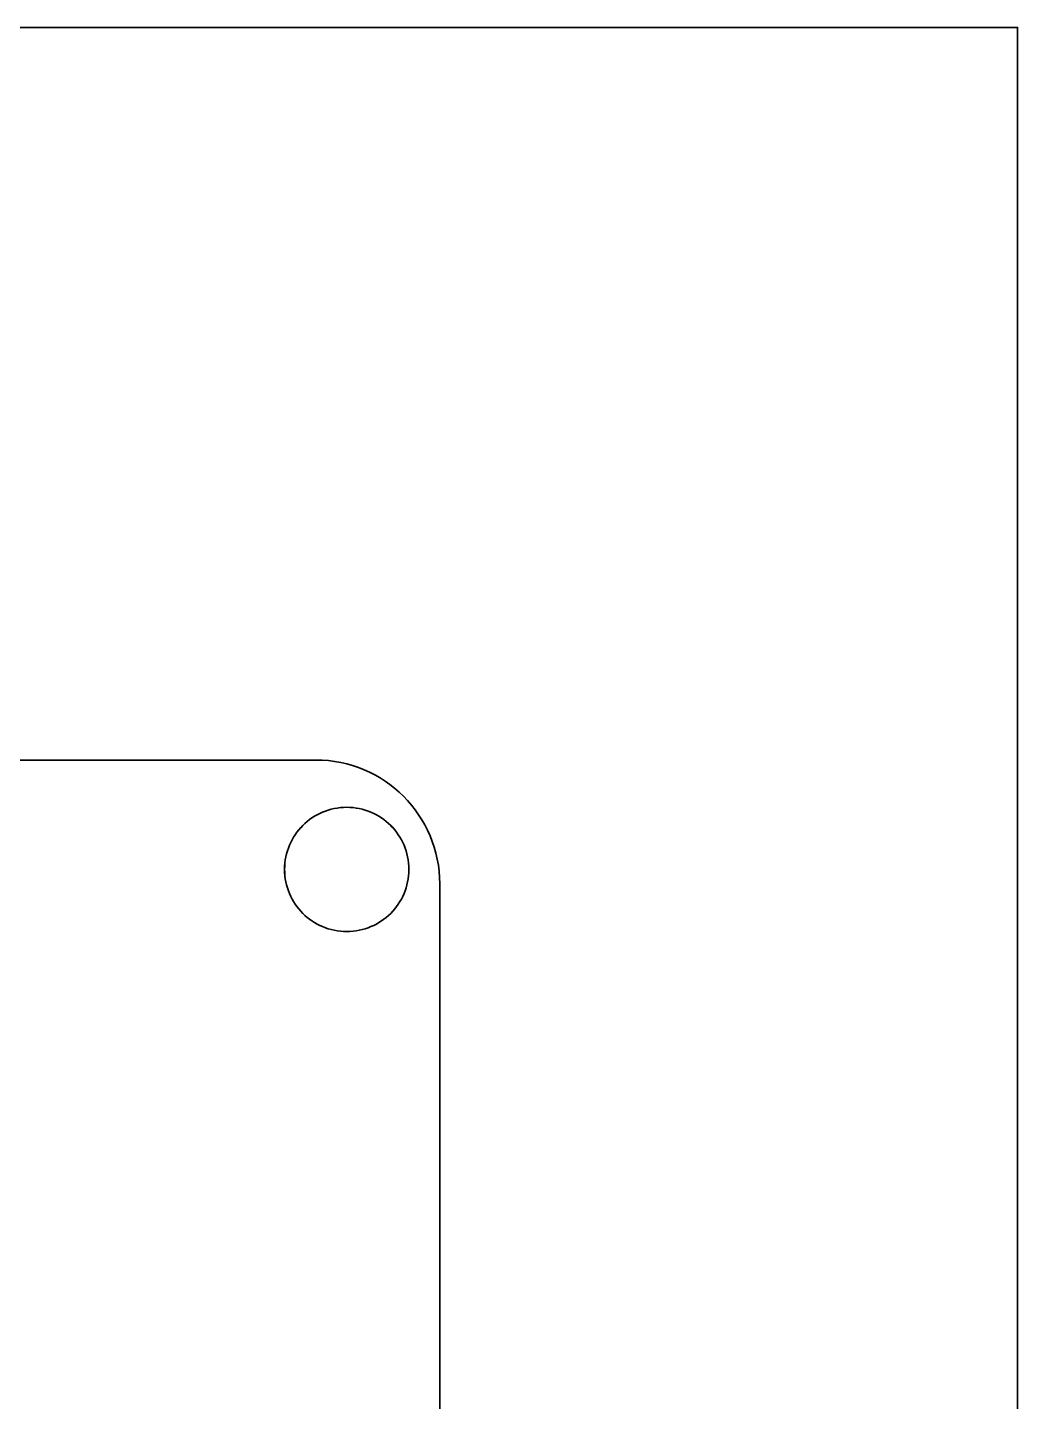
# Model space of a CAD drawing. Header units: inches. Extents: x 3 to 193, y 59 to 239.
# Drawn here: x 145.2 to 193.1, y 172.2 to 238.7 of the extents above; entities that cross this region are included whole.
import ezdxf

# ---------------------------------------------------------------- set-up
doc = ezdxf.new("R2010")
doc.units = ezdxf.units.IN
doc.header["$MEASUREMENT"] = 0
doc.layers.add('Forme bottom', color=7, linetype='Continuous')

msp = doc.modelspace()

# ---------------------------------------------------------------- linework, layer by layer
at = {"layer": 'Forme bottom', "color": 7, "lineweight": 35, "true_color": 0xffffff}
msp.add_lwpolyline([(139.64, 238.696), (145.577, 238.696), (151.515, 238.696), (157.453, 238.696), (163.39, 238.696), (169.327, 238.696), (175.265, 238.696), (181.202, 238.696), (187.14, 238.696), (193.078, 238.696), (193.078, 233.071), (193.078, 227.446), (193.078, 221.821), (193.078, 216.196), (193.078, 210.571), (193.078, 204.946), (193.078, 199.321), (193.078, 193.696), (193.078, 188.071), (193.078, 182.446), (193.078, 176.821), (193.078, 171.196)], dxfattribs=at)
for points, knots in [([(99.238, 197.251), (99.238, 197.251), (99.238, 195.202), (99.238, 195.202), (99.238, 195.202), (99.238, 193.152), (99.238, 193.152), (99.238, 193.152), (99.238, 191.103), (99.238, 191.103), (99.238, 191.103), (99.238, 189.054), (99.238, 189.054), (99.238, 189.054), (99.238, 187.005), (99.238, 187.005), (99.238, 187.005), (99.238, 184.955), (99.238, 184.955), (99.238, 184.955), (99.238, 182.906), (99.238, 182.906), (99.238, 182.906), (99.238, 180.857), (99.238, 180.857), (99.238, 180.857), (99.238, 178.808), (99.238, 178.808), (99.238, 178.808), (99.238, 176.759), (99.238, 176.759), (99.238, 176.759), (99.238, 174.709), (99.238, 174.709), (99.238, 174.709), (99.238, 172.66), (99.238, 172.66), (99.238, 172.66), (99.238, 170.611), (99.238, 170.611), (99.238, 170.611), (99.238, 168.562), (99.238, 168.562), (99.238, 168.562), (99.238, 166.513), (99.238, 166.513), (99.238, 166.513), (99.238, 164.464), (99.238, 164.464), (99.238, 164.464), (99.238, 162.414), (99.238, 162.414), (99.238, 162.414), (99.238, 160.365), (99.238, 160.365), (99.238, 160.365), (99.238, 158.316), (99.238, 158.316), (99.238, 158.316), (99.238, 156.267), (99.238, 156.267), (99.238, 156.267), (99.238, 154.218), (99.238, 154.218), (99.238, 154.218), (99.238, 152.168), (99.238, 152.168), (99.238, 152.168), (99.238, 150.119), (99.238, 150.119), (99.238, 150.119), (99.238, 148.07), (99.238, 148.07), (99.238, 148.07), (99.238, 146.02), (99.238, 146.02), (99.238, 146.02), (99.238, 143.971), (99.238, 143.971), (99.238, 143.971), (99.238, 141.922), (99.238, 141.922), (99.238, 141.922), (99.238, 139.873), (99.238, 139.873), (99.238, 139.873), (99.238, 137.824), (99.238, 137.824), (99.238, 137.824), (99.238, 135.775), (99.238, 135.775), (99.238, 135.775), (99.238, 133.726), (99.238, 133.726), (99.238, 133.726), (99.238, 131.676), (99.238, 131.676), (99.238, 131.676), (99.238, 130.551), (99.238, 130.551), (99.238, 130.551), (99.238, 129.426), (99.238, 129.426), (99.238, 129.426), (99.238, 128.301), (99.238, 128.301), (99.238, 128.301), (99.238, 127.176), (99.238, 127.176), (99.238, 127.176), (99.238, 126.051), (99.238, 126.051), (99.238, 126.051), (99.238, 124.925), (99.238, 124.925), (99.238, 124.925), (99.238, 123.8), (99.238, 123.8), (99.238, 123.8), (99.238, 122.675), (99.238, 122.675), (99.238, 122.675), (99.238, 121.551), (99.238, 121.551), (99.238, 121.551), (99.238, 120.425), (99.238, 120.425), (99.238, 120.425), (99.238, 119.3), (99.238, 119.3), (99.238, 119.3), (99.238, 118.175), (99.238, 118.175), (99.238, 118.175), (99.238, 117.05), (99.238, 117.05), (99.238, 117.05), (99.238, 115.925), (99.238, 115.925), (99.238, 115.925), (99.238, 114.8), (99.238, 114.8), (99.238, 114.8), (99.238, 113.674), (99.238, 113.674), (99.238, 113.674), (99.238, 112.549), (99.238, 112.549), (99.238, 112.549), (99.238, 111.424), (99.238, 111.424), (99.238, 111.424), (99.238, 110.299), (99.238, 110.299), (99.238, 110.299), (99.238, 109.174), (99.238, 109.174), (99.238, 109.174), (99.238, 108.049), (99.238, 108.049), (99.238, 108.049), (99.238, 106.923), (99.238, 106.923), (99.238, 106.923), (99.238, 105.798), (99.238, 105.798), (99.238, 105.798), (99.238, 104.673), (99.238, 104.673), (99.238, 104.673), (99.238, 103.549), (99.238, 103.549), (99.238, 103.549), (99.238, 102.423), (99.238, 102.423), (99.238, 102.423), (99.238, 101.298), (99.238, 101.298), (99.238, 101.298), (99.238, 100.173), (99.238, 100.173), (99.238, 100.173), (99.238, 99.048), (99.238, 99.048), (99.238, 99.048), (99.238, 97.923), (99.238, 97.923), (99.238, 97.923), (99.238, 96.798), (99.238, 96.798), (99.238, 96.798), (99.238, 95.672), (99.238, 95.672), (99.238, 95.672), (101.11, 95.672), (101.11, 95.672), (101.11, 95.672), (102.982, 95.672), (102.982, 95.672), (102.982, 95.672), (104.854, 95.672), (104.854, 95.672), (104.854, 95.672), (106.726, 95.672), (106.726, 95.672), (106.726, 95.672), (108.598, 95.672), (108.598, 95.672), (108.598, 95.672), (110.47, 95.672), (110.47, 95.672), (110.47, 95.672), (112.342, 95.672), (112.342, 95.672), (112.342, 95.672), (114.214, 95.672), (114.214, 95.672), (114.214, 95.672), (116.086, 95.672), (116.086, 95.672), (116.086, 95.672), (117.958, 95.672), (117.958, 95.672), (117.958, 95.672), (119.83, 95.672), (119.83, 95.672), (119.83, 95.672), (121.702, 95.672), (121.702, 95.672), (121.702, 95.672), (123.575, 95.672), (123.575, 95.672), (123.575, 95.672), (125.447, 95.672), (125.447, 95.672), (125.447, 95.672), (127.319, 95.672), (127.319, 95.672), (127.319, 95.672), (129.191, 95.672), (129.191, 95.672), (129.191, 95.672), (131.062, 95.672), (131.062, 95.672), (131.062, 95.672), (132.935, 95.672), (132.935, 95.672), (132.935, 95.672), (134.807, 95.672), (134.807, 95.672), (134.807, 95.672), (136.679, 95.672), (136.679, 95.672), (136.679, 95.672), (138.551, 95.672), (138.551, 95.672), (138.551, 95.672), (140.423, 95.672), (140.423, 95.672), (140.423, 95.672), (142.295, 95.672), (142.295, 95.672), (142.295, 95.672), (144.167, 95.672), (144.167, 95.672), (144.167, 95.672), (146.039, 95.672), (146.039, 95.672), (146.039, 95.672), (147.911, 95.672), (147.911, 95.672), (147.911, 95.672), (149.783, 95.672), (149.783, 95.672), (149.783, 95.672), (151.655, 95.672), (151.655, 95.672), (151.655, 95.672), (153.527, 95.672), (153.527, 95.672), (153.527, 95.672), (155.399, 95.672), (155.399, 95.672), (155.399, 95.672), (157.271, 95.672), (157.271, 95.672), (157.271, 95.672), (159.143, 95.672), (159.143, 95.672), (159.143, 95.672), (159.452, 95.68), (159.452, 95.68), (159.452, 95.68), (159.757, 95.703), (159.757, 95.703), (159.757, 95.703), (160.057, 95.742), (160.057, 95.742), (160.057, 95.742), (160.353, 95.794), (160.353, 95.794), (160.353, 95.794), (160.643, 95.862), (160.643, 95.862), (160.643, 95.862), (160.928, 95.942), (160.928, 95.942), (160.928, 95.942), (161.206, 96.036), (161.206, 96.036), (161.206, 96.036), (161.479, 96.144), (161.479, 96.144), (161.479, 96.144), (161.744, 96.264), (161.744, 96.264), (161.744, 96.264), (162.003, 96.397), (162.003, 96.397), (162.003, 96.397), (162.254, 96.541), (162.254, 96.541), (162.254, 96.541), (162.498, 96.697), (162.498, 96.697), (162.498, 96.697), (162.733, 96.864), (162.733, 96.864), (162.733, 96.864), (162.96, 97.042), (162.96, 97.042), (162.96, 97.042), (163.178, 97.231), (163.178, 97.231), (163.178, 97.231), (163.386, 97.43), (163.386, 97.43), (163.386, 97.43), (163.585, 97.638), (163.585, 97.638), (163.585, 97.638), (163.773, 97.856), (163.773, 97.856), (163.773, 97.856), (163.951, 98.083), (163.951, 98.083), (163.951, 98.083), (164.118, 98.318), (164.118, 98.318), (164.118, 98.318), (164.275, 98.561), (164.275, 98.561), (164.275, 98.561), (164.419, 98.813), (164.419, 98.813), (164.419, 98.813), (164.552, 99.071), (164.552, 99.071), (164.552, 99.071), (164.672, 99.337), (164.672, 99.337), (164.672, 99.337), (164.779, 99.61), (164.779, 99.61), (164.779, 99.61), (164.874, 99.888), (164.874, 99.888), (164.874, 99.888), (164.954, 100.173), (164.954, 100.173), (164.954, 100.173), (165.021, 100.464), (165.021, 100.464), (165.021, 100.464), (165.074, 100.759), (165.074, 100.759), (165.074, 100.759), (165.112, 101.06), (165.112, 101.06), (165.112, 101.06), (165.136, 101.365), (165.136, 101.365), (165.136, 101.365), (165.143, 101.674), (165.143, 101.674), (165.143, 101.674), (165.143, 104.661), (165.143, 104.661), (165.143, 104.661), (165.143, 107.647), (165.143, 107.647), (165.143, 107.647), (165.143, 110.634), (165.143, 110.634), (165.143, 110.634), (165.143, 113.621), (165.143, 113.621), (165.143, 113.621), (165.143, 116.608), (165.143, 116.608), (165.143, 116.608), (165.143, 119.594), (165.143, 119.594), (165.143, 119.594), (165.143, 122.581), (165.143, 122.581), (165.143, 122.581), (165.143, 125.568), (165.143, 125.568), (165.143, 125.568), (165.143, 128.554), (165.143, 128.554), (165.143, 128.554), (165.143, 131.541), (165.143, 131.541), (165.143, 131.541), (165.143, 134.528), (165.143, 134.528), (165.143, 134.528), (165.143, 137.515), (165.143, 137.515), (165.143, 137.515), (165.143, 140.502), (165.143, 140.502), (165.143, 140.502), (165.143, 143.489), (165.143, 143.489), (165.143, 143.489), (165.143, 146.475), (165.143, 146.475), (165.143, 146.475), (165.143, 149.462), (165.143, 149.462), (165.143, 149.462), (165.143, 152.449), (165.143, 152.449), (165.143, 152.449), (165.143, 155.436), (165.143, 155.436), (165.143, 155.436), (165.143, 158.423), (165.143, 158.423), (165.143, 158.423), (165.143, 161.409), (165.143, 161.409), (165.143, 161.409), (165.143, 164.396), (165.143, 164.396), (165.143, 164.396), (165.143, 167.383), (165.143, 167.383), (165.143, 167.383), (165.143, 170.37), (165.143, 170.37), (165.143, 170.37), (165.143, 173.357), (165.143, 173.357), (165.143, 173.357), (165.143, 176.343), (165.143, 176.343), (165.143, 176.343), (165.143, 179.33), (165.143, 179.33), (165.143, 179.33), (165.143, 182.317), (165.143, 182.317), (165.143, 182.317), (165.143, 185.304), (165.143, 185.304), (165.143, 185.304), (165.143, 188.29), (165.143, 188.29), (165.143, 188.29), (165.143, 191.277), (165.143, 191.277), (165.143, 191.277), (165.143, 194.264), (165.143, 194.264), (165.143, 194.264), (165.143, 197.251), (165.143, 197.251), (165.143, 197.251), (165.136, 197.559), (165.136, 197.559), (165.136, 197.559), (165.112, 197.864), (165.112, 197.864), (165.112, 197.864), (165.074, 198.164), (165.074, 198.164), (165.074, 198.164), (165.021, 198.46), (165.021, 198.46), (165.021, 198.46), (164.954, 198.75), (164.954, 198.75), (164.954, 198.75), (164.874, 199.035), (164.874, 199.035), (164.874, 199.035), (164.779, 199.314), (164.779, 199.314), (164.779, 199.314), (164.672, 199.586), (164.672, 199.586), (164.672, 199.586), (164.552, 199.852), (164.552, 199.852), (164.552, 199.852), (164.419, 200.111), (164.419, 200.111), (164.419, 200.111), (164.275, 200.362), (164.275, 200.362), (164.275, 200.362), (164.118, 200.605), (164.118, 200.605), (164.118, 200.605), (163.951, 200.841), (163.951, 200.841), (163.951, 200.841), (163.773, 201.067), (163.773, 201.067), (163.773, 201.067), (163.585, 201.285), (163.585, 201.285), (163.585, 201.285), (163.386, 201.493), (163.386, 201.493), (163.386, 201.493), (163.178, 201.692), (163.178, 201.692), (163.178, 201.692), (162.96, 201.881), (162.96, 201.881), (162.96, 201.881), (162.733, 202.059), (162.733, 202.059), (162.733, 202.059), (162.498, 202.226), (162.498, 202.226), (162.498, 202.226), (162.254, 202.382), (162.254, 202.382), (162.254, 202.382), (162.003, 202.526), (162.003, 202.526), (162.003, 202.526), (161.744, 202.659), (161.744, 202.659), (161.744, 202.659), (161.479, 202.779), (161.479, 202.779), (161.479, 202.779), (161.206, 202.887), (161.206, 202.887), (161.206, 202.887), (160.928, 202.981), (160.928, 202.981), (160.928, 202.981), (160.643, 203.062), (160.643, 203.062), (160.643, 203.062), (160.353, 203.129), (160.353, 203.129), (160.353, 203.129), (160.057, 203.181), (160.057, 203.181), (160.057, 203.181), (159.757, 203.22), (159.757, 203.22), (159.757, 203.22), (159.452, 203.243), (159.452, 203.243), (159.452, 203.243), (159.143, 203.251), (159.143, 203.251), (159.143, 203.251), (157.459, 203.251), (157.459, 203.251), (157.459, 203.251), (155.774, 203.251), (155.774, 203.251), (155.774, 203.251), (154.089, 203.251), (154.089, 203.251), (154.089, 203.251), (152.405, 203.251), (152.405, 203.251), (152.405, 203.251), (150.721, 203.251), (150.721, 203.251), (150.721, 203.251), (149.036, 203.251), (149.036, 203.251), (149.036, 203.251), (147.352, 203.251), (147.352, 203.251), (147.352, 203.251), (145.667, 203.251), (145.667, 203.251), (145.667, 203.251), (143.982, 203.251), (143.982, 203.251), (143.982, 203.251), (142.298, 203.251), (142.298, 203.251), (142.298, 203.251), (140.614, 203.251), (140.614, 203.251), (140.614, 203.251), (138.929, 203.251), (138.929, 203.251), (138.929, 203.251), (137.244, 203.251), (137.244, 203.251), (137.244, 203.251), (135.56, 203.251), (135.56, 203.251), (135.56, 203.251), (133.875, 203.251), (133.875, 203.251), (133.875, 203.251), (132.191, 203.251), (132.191, 203.251), (132.191, 203.251), (130.506, 203.251), (130.506, 203.251), (130.506, 203.251), (128.822, 203.251), (128.822, 203.251), (128.822, 203.251), (127.137, 203.251), (127.137, 203.251), (127.137, 203.251), (125.452, 203.251), (125.452, 203.251), (125.452, 203.251), (123.768, 203.251), (123.768, 203.251), (123.768, 203.251), (122.084, 203.251), (122.084, 203.251), (122.084, 203.251), (120.399, 203.251), (120.399, 203.251), (120.399, 203.251), (118.715, 203.251), (118.715, 203.251), (118.715, 203.251), (117.03, 203.251), (117.03, 203.251), (117.03, 203.251), (115.345, 203.251), (115.345, 203.251), (115.345, 203.251), (113.661, 203.251), (113.661, 203.251), (113.661, 203.251), (111.976, 203.251), (111.976, 203.251), (111.976, 203.251), (110.292, 203.251), (110.292, 203.251), (110.292, 203.251), (108.607, 203.251), (108.607, 203.251), (108.607, 203.251), (106.923, 203.251), (106.923, 203.251), (106.923, 203.251), (105.238, 203.251), (105.238, 203.251), (105.238, 203.251), (104.929, 203.243), (104.929, 203.243), (104.929, 203.243), (104.624, 203.22), (104.624, 203.22), (104.624, 203.22), (104.324, 203.181), (104.324, 203.181), (104.324, 203.181), (104.029, 203.129), (104.029, 203.129), (104.029, 203.129), (103.738, 203.062), (103.738, 203.062), (103.738, 203.062), (103.454, 202.981), (103.454, 202.981), (103.454, 202.981), (103.175, 202.887), (103.175, 202.887), (103.175, 202.887), (102.902, 202.779), (102.902, 202.779), (102.902, 202.779), (102.637, 202.659), (102.637, 202.659), (102.637, 202.659), (102.378, 202.526), (102.378, 202.526), (102.378, 202.526), (102.127, 202.382), (102.127, 202.382), (102.127, 202.382), (101.883, 202.226), (101.883, 202.226), (101.883, 202.226), (101.648, 202.059), (101.648, 202.059), (101.648, 202.059), (101.421, 201.881), (101.421, 201.881), (101.421, 201.881), (101.203, 201.692), (101.203, 201.692), (101.203, 201.692), (100.995, 201.493), (100.995, 201.493), (100.995, 201.493), (100.797, 201.285), (100.797, 201.285), (100.797, 201.285), (100.608, 201.067), (100.608, 201.067), (100.608, 201.067), (100.43, 200.841), (100.43, 200.841), (100.43, 200.841), (100.263, 200.605), (100.263, 200.605), (100.263, 200.605), (100.107, 200.362), (100.107, 200.362), (100.107, 200.362), (99.962, 200.111), (99.962, 200.111), (99.962, 200.111), (99.83, 199.852), (99.83, 199.852), (99.83, 199.852), (99.709, 199.586), (99.709, 199.586), (99.709, 199.586), (99.602, 199.314), (99.602, 199.314), (99.602, 199.314), (99.508, 199.035), (99.508, 199.035), (99.508, 199.035), (99.427, 198.75), (99.427, 198.75), (99.427, 198.75), (99.36, 198.46), (99.36, 198.46), (99.36, 198.46), (99.307, 198.164), (99.307, 198.164), (99.307, 198.164), (99.269, 197.864), (99.269, 197.864), (99.269, 197.864), (99.246, 197.559), (99.246, 197.559), (99.246, 197.559), (99.238, 197.251), (99.238, 197.251), (99.238, 197.251), (99.238, 197.251), (99.238, 197.251), (99.238, 197.251), (99.238, 197.251), (99.238, 197.251)], [0, 0, 0, 0, 1, 1, 1, 2, 2, 2, 3, 3, 3, 4, 4, 4, 5, 5, 5, 6, 6, 6, 7, 7, 7, 8, 8, 8, 9, 9, 9, 10, 10, 10, 11, 11, 11, 12, 12, 12, 13, 13, 13, 14, 14, 14, 15, 15, 15, 16, 16, 16, 17, 17, 17, 18, 18, 18, 19, 19, 19, 20, 20, 20, 21, 21, 21, 22, 22, 22, 23, 23, 23, 24, 24, 24, 25, 25, 25, 26, 26, 26, 27, 27, 27, 28, 28, 28, 29, 29, 29, 30, 30, 30, 31, 31, 31, 32, 32, 32, 33, 33, 33, 34, 34, 34, 35, 35, 35, 36, 36, 36, 37, 37, 37, 38, 38, 38, 39, 39, 39, 40, 40, 40, 41, 41, 41, 42, 42, 42, 43, 43, 43, 44, 44, 44, 45, 45, 45, 46, 46, 46, 47, 47, 47, 48, 48, 48, 49, 49, 49, 50, 50, 50, 51, 51, 51, 52, 52, 52, 53, 53, 53, 54, 54, 54, 55, 55, 55, 56, 56, 56, 57, 57, 57, 58, 58, 58, 59, 59, 59, 60, 60, 60, 61, 61, 61, 62, 62, 62, 63, 63, 63, 64, 64, 64, 65, 65, 65, 66, 66, 66, 67, 67, 67, 68, 68, 68, 69, 69, 69, 70, 70, 70, 71, 71, 71, 72, 72, 72, 73, 73, 73, 74, 74, 74, 75, 75, 75, 76, 76, 76, 77, 77, 77, 78, 78, 78, 79, 79, 79, 80, 80, 80, 81, 81, 81, 82, 82, 82, 83, 83, 83, 84, 84, 84, 85, 85, 85, 86, 86, 86, 87, 87, 87, 88, 88, 88, 89, 89, 89, 90, 90, 90, 91, 91, 91, 92, 92, 92, 93, 93, 93, 94, 94, 94, 95, 95, 95, 96, 96, 96, 97, 97, 97, 98, 98, 98, 99, 99, 99, 100, 100, 100, 101, 101, 101, 102, 102, 102, 103, 103, 103, 104, 104, 104, 105, 105, 105, 106, 106, 106, 107, 107, 107, 108, 108, 108, 109, 109, 109, 110, 110, 110, 111, 111, 111, 112, 112, 112, 113, 113, 113, 114, 114, 114, 115, 115, 115, 116, 116, 116, 117, 117, 117, 118, 118, 118, 119, 119, 119, 120, 120, 120, 121, 121, 121, 122, 122, 122, 123, 123, 123, 124, 124, 124, 125, 125, 125, 126, 126, 126, 127, 127, 127, 128, 128, 128, 129, 129, 129, 130, 130, 130, 131, 131, 131, 132, 132, 132, 133, 133, 133, 134, 134, 134, 135, 135, 135, 136, 136, 136, 137, 137, 137, 138, 138, 138, 139, 139, 139, 140, 140, 140, 141, 141, 141, 142, 142, 142, 143, 143, 143, 144, 144, 144, 145, 145, 145, 146, 146, 146, 147, 147, 147, 148, 148, 148, 149, 149, 149, 150, 150, 150, 151, 151, 151, 152, 152, 152, 153, 153, 153, 154, 154, 154, 155, 155, 155, 156, 156, 156, 157, 157, 157, 158, 158, 158, 159, 159, 159, 160, 160, 160, 161, 161, 161, 162, 162, 162, 163, 163, 163, 164, 164, 164, 165, 165, 165, 166, 166, 166, 167, 167, 167, 168, 168, 168, 169, 169, 169, 170, 170, 170, 171, 171, 171, 172, 172, 172, 173, 173, 173, 174, 174, 174, 175, 175, 175, 176, 176, 176, 177, 177, 177, 178, 178, 178, 179, 179, 179, 180, 180, 180, 181, 181, 181, 182, 182, 182, 183, 183, 183, 184, 184, 184, 185, 185, 185, 186, 186, 186, 187, 187, 187, 188, 188, 188, 189, 189, 189, 190, 190, 190, 191, 191, 191, 192, 192, 192, 193, 193, 193, 194, 194, 194, 195, 195, 195, 196, 196, 196, 197, 197, 197, 198, 198, 198, 199, 199, 199, 200, 200, 200, 201, 201, 201, 202, 202, 202, 203, 203, 203, 204, 204, 204, 205, 205, 205, 206, 206, 206, 207, 207, 207, 208, 208, 208, 209, 209, 209, 210, 210, 210, 211, 211, 211, 212, 212, 212, 213, 213, 213, 214, 214, 214, 215, 215, 215, 216, 216, 216, 217, 217, 217, 218, 218, 218, 219, 219, 219, 220, 220, 220, 221, 221, 221, 222, 222, 222, 223, 223, 223, 224, 224, 224, 225, 225, 225, 226, 226, 226, 227, 227, 227, 228, 228, 228, 229, 229, 229, 230, 230, 230, 231, 231, 231, 232, 232, 232, 233, 233, 233, 234, 234, 234, 235, 235, 235, 236, 236, 236, 237, 237, 237, 238, 238, 238, 239, 239, 239, 240, 240, 240, 241, 241, 241, 242, 242, 242, 243, 243, 243, 244, 244, 244, 245, 245, 245, 246, 246, 246, 247, 247, 247, 248, 248, 248, 249, 249, 249, 250, 250, 250, 251, 251, 251, 252, 252, 252, 253, 253, 253, 254, 254, 254, 255, 255, 255, 256, 256, 256, 257, 257, 257, 258, 258, 258, 258]), ([(160.644, 194.951), (160.644, 194.951), (160.489, 194.955), (160.489, 194.955), (160.489, 194.955), (160.337, 194.967), (160.337, 194.967), (160.337, 194.967), (160.187, 194.986), (160.187, 194.986), (160.187, 194.986), (160.038, 195.012), (160.038, 195.012), (160.038, 195.012), (159.893, 195.046), (159.893, 195.046), (159.893, 195.046), (159.75, 195.086), (159.75, 195.086), (159.75, 195.086), (159.611, 195.134), (159.611, 195.134), (159.611, 195.134), (159.474, 195.187), (159.474, 195.187), (159.474, 195.187), (159.341, 195.248), (159.341, 195.248), (159.341, 195.248), (159.211, 195.314), (159.211, 195.314), (159.211, 195.314), (159.086, 195.386), (159.086, 195.386), (159.086, 195.386), (158.964, 195.464), (158.964, 195.464), (158.964, 195.464), (158.846, 195.548), (158.846, 195.548), (158.846, 195.548), (158.732, 195.637), (158.732, 195.637), (158.732, 195.637), (158.623, 195.732), (158.623, 195.732), (158.623, 195.732), (158.519, 195.831), (158.519, 195.831), (158.519, 195.831), (158.419, 195.936), (158.419, 195.936), (158.419, 195.936), (158.325, 196.045), (158.325, 196.045), (158.325, 196.045), (158.236, 196.158), (158.236, 196.158), (158.236, 196.158), (158.152, 196.276), (158.152, 196.276), (158.152, 196.276), (158.074, 196.398), (158.074, 196.398), (158.074, 196.398), (158.001, 196.524), (158.001, 196.524), (158.001, 196.524), (157.935, 196.653), (157.935, 196.653), (157.935, 196.653), (157.875, 196.786), (157.875, 196.786), (157.875, 196.786), (157.821, 196.923), (157.821, 196.923), (157.821, 196.923), (157.774, 197.063), (157.774, 197.063), (157.774, 197.063), (157.733, 197.205), (157.733, 197.205), (157.733, 197.205), (157.7, 197.351), (157.7, 197.351), (157.7, 197.351), (157.673, 197.499), (157.673, 197.499), (157.673, 197.499), (157.654, 197.649), (157.654, 197.649), (157.654, 197.649), (157.642, 197.802), (157.642, 197.802), (157.642, 197.802), (157.639, 197.956), (157.639, 197.956), (157.639, 197.956), (157.642, 198.111), (157.642, 198.111), (157.642, 198.111), (157.654, 198.263), (157.654, 198.263), (157.654, 198.263), (157.673, 198.414), (157.673, 198.414), (157.673, 198.414), (157.7, 198.562), (157.7, 198.562), (157.7, 198.562), (157.733, 198.707), (157.733, 198.707), (157.733, 198.707), (157.774, 198.85), (157.774, 198.85), (157.774, 198.85), (157.821, 198.989), (157.821, 198.989), (157.821, 198.989), (157.875, 199.126), (157.875, 199.126), (157.875, 199.126), (157.935, 199.259), (157.935, 199.259), (157.935, 199.259), (158.001, 199.388), (158.001, 199.388), (158.001, 199.388), (158.074, 199.514), (158.074, 199.514), (158.074, 199.514), (158.152, 199.636), (158.152, 199.636), (158.152, 199.636), (158.236, 199.754), (158.236, 199.754), (158.236, 199.754), (158.325, 199.867), (158.325, 199.867), (158.325, 199.867), (158.419, 199.976), (158.419, 199.976), (158.419, 199.976), (158.519, 200.081), (158.519, 200.081), (158.519, 200.081), (158.623, 200.18), (158.623, 200.18), (158.623, 200.18), (158.732, 200.275), (158.732, 200.275), (158.732, 200.275), (158.846, 200.364), (158.846, 200.364), (158.846, 200.364), (158.964, 200.448), (158.964, 200.448), (158.964, 200.448), (159.086, 200.526), (159.086, 200.526), (159.086, 200.526), (159.211, 200.598), (159.211, 200.598), (159.211, 200.598), (159.341, 200.665), (159.341, 200.665), (159.341, 200.665), (159.474, 200.725), (159.474, 200.725), (159.474, 200.725), (159.611, 200.779), (159.611, 200.779), (159.611, 200.779), (159.75, 200.826), (159.75, 200.826), (159.75, 200.826), (159.893, 200.866), (159.893, 200.866), (159.893, 200.866), (160.038, 200.9), (160.038, 200.9), (160.038, 200.9), (160.187, 200.926), (160.187, 200.926), (160.187, 200.926), (160.337, 200.946), (160.337, 200.946), (160.337, 200.946), (160.489, 200.957), (160.489, 200.957), (160.489, 200.957), (160.644, 200.961), (160.644, 200.961), (160.644, 200.961), (160.799, 200.957), (160.799, 200.957), (160.799, 200.957), (160.951, 200.946), (160.951, 200.946), (160.951, 200.946), (161.102, 200.926), (161.102, 200.926), (161.102, 200.926), (161.249, 200.9), (161.249, 200.9), (161.249, 200.9), (161.395, 200.866), (161.395, 200.866), (161.395, 200.866), (161.537, 200.826), (161.537, 200.826), (161.537, 200.826), (161.677, 200.779), (161.677, 200.779), (161.677, 200.779), (161.813, 200.725), (161.813, 200.725), (161.813, 200.725), (161.947, 200.665), (161.947, 200.665), (161.947, 200.665), (162.076, 200.598), (162.076, 200.598), (162.076, 200.598), (162.202, 200.526), (162.202, 200.526), (162.202, 200.526), (162.324, 200.448), (162.324, 200.448), (162.324, 200.448), (162.442, 200.364), (162.442, 200.364), (162.442, 200.364), (162.555, 200.275), (162.555, 200.275), (162.555, 200.275), (162.664, 200.18), (162.664, 200.18), (162.664, 200.18), (162.769, 200.081), (162.769, 200.081), (162.769, 200.081), (162.868, 199.976), (162.868, 199.976), (162.868, 199.976), (162.963, 199.867), (162.963, 199.867), (162.963, 199.867), (163.052, 199.754), (163.052, 199.754), (163.052, 199.754), (163.136, 199.636), (163.136, 199.636), (163.136, 199.636), (163.214, 199.514), (163.214, 199.514), (163.214, 199.514), (163.286, 199.388), (163.286, 199.388), (163.286, 199.388), (163.353, 199.259), (163.353, 199.259), (163.353, 199.259), (163.413, 199.126), (163.413, 199.126), (163.413, 199.126), (163.467, 198.989), (163.467, 198.989), (163.467, 198.989), (163.514, 198.85), (163.514, 198.85), (163.514, 198.85), (163.555, 198.707), (163.555, 198.707), (163.555, 198.707), (163.588, 198.562), (163.588, 198.562), (163.588, 198.562), (163.614, 198.414), (163.614, 198.414), (163.614, 198.414), (163.633, 198.263), (163.633, 198.263), (163.633, 198.263), (163.645, 198.111), (163.645, 198.111), (163.645, 198.111), (163.649, 197.956), (163.649, 197.956), (163.649, 197.956), (163.645, 197.802), (163.645, 197.802), (163.645, 197.802), (163.633, 197.649), (163.633, 197.649), (163.633, 197.649), (163.614, 197.499), (163.614, 197.499), (163.614, 197.499), (163.588, 197.351), (163.588, 197.351), (163.588, 197.351), (163.555, 197.205), (163.555, 197.205), (163.555, 197.205), (163.514, 197.063), (163.514, 197.063), (163.514, 197.063), (163.467, 196.923), (163.467, 196.923), (163.467, 196.923), (163.413, 196.786), (163.413, 196.786), (163.413, 196.786), (163.353, 196.653), (163.353, 196.653), (163.353, 196.653), (163.286, 196.524), (163.286, 196.524), (163.286, 196.524), (163.214, 196.398), (163.214, 196.398), (163.214, 196.398), (163.136, 196.276), (163.136, 196.276), (163.136, 196.276), (163.052, 196.158), (163.052, 196.158), (163.052, 196.158), (162.963, 196.045), (162.963, 196.045), (162.963, 196.045), (162.868, 195.936), (162.868, 195.936), (162.868, 195.936), (162.769, 195.831), (162.769, 195.831), (162.769, 195.831), (162.664, 195.732), (162.664, 195.732), (162.664, 195.732), (162.555, 195.637), (162.555, 195.637), (162.555, 195.637), (162.442, 195.548), (162.442, 195.548), (162.442, 195.548), (162.324, 195.464), (162.324, 195.464), (162.324, 195.464), (162.202, 195.386), (162.202, 195.386), (162.202, 195.386), (162.076, 195.314), (162.076, 195.314), (162.076, 195.314), (161.947, 195.248), (161.947, 195.248), (161.947, 195.248), (161.813, 195.187), (161.813, 195.187), (161.813, 195.187), (161.677, 195.134), (161.677, 195.134), (161.677, 195.134), (161.537, 195.086), (161.537, 195.086), (161.537, 195.086), (161.395, 195.046), (161.395, 195.046), (161.395, 195.046), (161.249, 195.012), (161.249, 195.012), (161.249, 195.012), (161.102, 194.986), (161.102, 194.986), (161.102, 194.986), (160.951, 194.967), (160.951, 194.967), (160.951, 194.967), (160.799, 194.955), (160.799, 194.955), (160.799, 194.955), (160.644, 194.951), (160.644, 194.951), (160.644, 194.951), (160.644, 194.951), (160.644, 194.951), (160.644, 194.951), (160.644, 194.951), (160.644, 194.951)], [0, 0, 0, 0, 1, 1, 1, 2, 2, 2, 3, 3, 3, 4, 4, 4, 5, 5, 5, 6, 6, 6, 7, 7, 7, 8, 8, 8, 9, 9, 9, 10, 10, 10, 11, 11, 11, 12, 12, 12, 13, 13, 13, 14, 14, 14, 15, 15, 15, 16, 16, 16, 17, 17, 17, 18, 18, 18, 19, 19, 19, 20, 20, 20, 21, 21, 21, 22, 22, 22, 23, 23, 23, 24, 24, 24, 25, 25, 25, 26, 26, 26, 27, 27, 27, 28, 28, 28, 29, 29, 29, 30, 30, 30, 31, 31, 31, 32, 32, 32, 33, 33, 33, 34, 34, 34, 35, 35, 35, 36, 36, 36, 37, 37, 37, 38, 38, 38, 39, 39, 39, 40, 40, 40, 41, 41, 41, 42, 42, 42, 43, 43, 43, 44, 44, 44, 45, 45, 45, 46, 46, 46, 47, 47, 47, 48, 48, 48, 49, 49, 49, 50, 50, 50, 51, 51, 51, 52, 52, 52, 53, 53, 53, 54, 54, 54, 55, 55, 55, 56, 56, 56, 57, 57, 57, 58, 58, 58, 59, 59, 59, 60, 60, 60, 61, 61, 61, 62, 62, 62, 63, 63, 63, 64, 64, 64, 65, 65, 65, 66, 66, 66, 67, 67, 67, 68, 68, 68, 69, 69, 69, 70, 70, 70, 71, 71, 71, 72, 72, 72, 73, 73, 73, 74, 74, 74, 75, 75, 75, 76, 76, 76, 77, 77, 77, 78, 78, 78, 79, 79, 79, 80, 80, 80, 81, 81, 81, 82, 82, 82, 83, 83, 83, 84, 84, 84, 85, 85, 85, 86, 86, 86, 87, 87, 87, 88, 88, 88, 89, 89, 89, 90, 90, 90, 91, 91, 91, 92, 92, 92, 93, 93, 93, 94, 94, 94, 95, 95, 95, 96, 96, 96, 97, 97, 97, 98, 98, 98, 99, 99, 99, 100, 100, 100, 101, 101, 101, 102, 102, 102, 103, 103, 103, 104, 104, 104, 105, 105, 105, 106, 106, 106, 107, 107, 107, 108, 108, 108, 109, 109, 109, 110, 110, 110, 111, 111, 111, 112, 112, 112, 113, 113, 113, 114, 114, 114, 115, 115, 115, 116, 116, 116, 117, 117, 117, 118, 118, 118, 119, 119, 119, 120, 120, 120, 121, 121, 121, 122, 122, 122, 123, 123, 123, 124, 124, 124, 125, 125, 125, 126, 126, 126, 127, 127, 127, 128, 128, 128, 129, 129, 129, 130, 130, 130, 130]), ([(160.644, 194.952), (160.644, 194.952), (160.489, 194.956), (160.489, 194.956), (160.489, 194.956), (160.336, 194.967), (160.336, 194.967), (160.336, 194.967), (160.186, 194.986), (160.186, 194.986), (160.186, 194.986), (160.038, 195.013), (160.038, 195.013), (160.038, 195.013), (159.893, 195.046), (159.893, 195.046), (159.893, 195.046), (159.75, 195.087), (159.75, 195.087), (159.75, 195.087), (159.611, 195.134), (159.611, 195.134), (159.611, 195.134), (159.474, 195.188), (159.474, 195.188), (159.474, 195.188), (159.341, 195.248), (159.341, 195.248), (159.341, 195.248), (159.211, 195.314), (159.211, 195.314), (159.211, 195.314), (159.086, 195.387), (159.086, 195.387), (159.086, 195.387), (158.964, 195.465), (158.964, 195.465), (158.964, 195.465), (158.846, 195.548), (158.846, 195.548), (158.846, 195.548), (158.732, 195.637), (158.732, 195.637), (158.732, 195.637), (158.623, 195.732), (158.623, 195.732), (158.623, 195.732), (158.519, 195.831), (158.519, 195.831), (158.519, 195.831), (158.419, 195.936), (158.419, 195.936), (158.419, 195.936), (158.325, 196.045), (158.325, 196.045), (158.325, 196.045), (158.236, 196.158), (158.236, 196.158), (158.236, 196.158), (158.152, 196.276), (158.152, 196.276), (158.152, 196.276), (158.074, 196.398), (158.074, 196.398), (158.074, 196.398), (158.002, 196.524), (158.002, 196.524), (158.002, 196.524), (157.935, 196.653), (157.935, 196.653), (157.935, 196.653), (157.875, 196.786), (157.875, 196.786), (157.875, 196.786), (157.821, 196.923), (157.821, 196.923), (157.821, 196.923), (157.774, 197.063), (157.774, 197.063), (157.774, 197.063), (157.733, 197.205), (157.733, 197.205), (157.733, 197.205), (157.7, 197.351), (157.7, 197.351), (157.7, 197.351), (157.674, 197.499), (157.674, 197.499), (157.674, 197.499), (157.654, 197.649), (157.654, 197.649), (157.654, 197.649), (157.643, 197.802), (157.643, 197.802), (157.643, 197.802), (157.639, 197.956), (157.639, 197.956), (157.639, 197.956), (157.643, 198.111), (157.643, 198.111), (157.643, 198.111), (157.654, 198.264), (157.654, 198.264), (157.654, 198.264), (157.674, 198.414), (157.674, 198.414), (157.674, 198.414), (157.7, 198.562), (157.7, 198.562), (157.7, 198.562), (157.733, 198.707), (157.733, 198.707), (157.733, 198.707), (157.774, 198.85), (157.774, 198.85), (157.774, 198.85), (157.821, 198.989), (157.821, 198.989), (157.821, 198.989), (157.875, 199.126), (157.875, 199.126), (157.875, 199.126), (157.935, 199.259), (157.935, 199.259), (157.935, 199.259), (158.002, 199.389), (158.002, 199.389), (158.002, 199.389), (158.074, 199.514), (158.074, 199.514), (158.074, 199.514), (158.152, 199.636), (158.152, 199.636), (158.152, 199.636), (158.236, 199.754), (158.236, 199.754), (158.236, 199.754), (158.325, 199.868), (158.325, 199.868), (158.325, 199.868), (158.419, 199.977), (158.419, 199.977), (158.419, 199.977), (158.519, 200.081), (158.519, 200.081), (158.519, 200.081), (158.623, 200.181), (158.623, 200.181), (158.623, 200.181), (158.732, 200.275), (158.732, 200.275), (158.732, 200.275), (158.846, 200.364), (158.846, 200.364), (158.846, 200.364), (158.964, 200.448), (158.964, 200.448), (158.964, 200.448), (159.086, 200.526), (159.086, 200.526), (159.086, 200.526), (159.211, 200.599), (159.211, 200.599), (159.211, 200.599), (159.341, 200.665), (159.341, 200.665), (159.341, 200.665), (159.474, 200.725), (159.474, 200.725), (159.474, 200.725), (159.611, 200.779), (159.611, 200.779), (159.611, 200.779), (159.75, 200.826), (159.75, 200.826), (159.75, 200.826), (159.893, 200.867), (159.893, 200.867), (159.893, 200.867), (160.038, 200.9), (160.038, 200.9), (160.038, 200.9), (160.186, 200.927), (160.186, 200.927), (160.186, 200.927), (160.336, 200.946), (160.336, 200.946), (160.336, 200.946), (160.489, 200.958), (160.489, 200.958), (160.489, 200.958), (160.644, 200.961), (160.644, 200.961), (160.644, 200.961), (160.798, 200.958), (160.798, 200.958), (160.798, 200.958), (160.951, 200.946), (160.951, 200.946), (160.951, 200.946), (161.102, 200.927), (161.102, 200.927), (161.102, 200.927), (161.249, 200.9), (161.249, 200.9), (161.249, 200.9), (161.395, 200.867), (161.395, 200.867), (161.395, 200.867), (161.537, 200.826), (161.537, 200.826), (161.537, 200.826), (161.677, 200.779), (161.677, 200.779), (161.677, 200.779), (161.813, 200.725), (161.813, 200.725), (161.813, 200.725), (161.947, 200.665), (161.947, 200.665), (161.947, 200.665), (162.076, 200.599), (162.076, 200.599), (162.076, 200.599), (162.202, 200.526), (162.202, 200.526), (162.202, 200.526), (162.324, 200.448), (162.324, 200.448), (162.324, 200.448), (162.442, 200.364), (162.442, 200.364), (162.442, 200.364), (162.555, 200.275), (162.555, 200.275), (162.555, 200.275), (162.664, 200.181), (162.664, 200.181), (162.664, 200.181), (162.768, 200.081), (162.768, 200.081), (162.768, 200.081), (162.868, 199.977), (162.868, 199.977), (162.868, 199.977), (162.962, 199.868), (162.962, 199.868), (162.962, 199.868), (163.052, 199.754), (163.052, 199.754), (163.052, 199.754), (163.136, 199.636), (163.136, 199.636), (163.136, 199.636), (163.213, 199.514), (163.213, 199.514), (163.213, 199.514), (163.286, 199.389), (163.286, 199.389), (163.286, 199.389), (163.352, 199.259), (163.352, 199.259), (163.352, 199.259), (163.413, 199.126), (163.413, 199.126), (163.413, 199.126), (163.466, 198.989), (163.466, 198.989), (163.466, 198.989), (163.514, 198.85), (163.514, 198.85), (163.514, 198.85), (163.554, 198.707), (163.554, 198.707), (163.554, 198.707), (163.588, 198.562), (163.588, 198.562), (163.588, 198.562), (163.614, 198.414), (163.614, 198.414), (163.614, 198.414), (163.633, 198.264), (163.633, 198.264), (163.633, 198.264), (163.645, 198.111), (163.645, 198.111), (163.645, 198.111), (163.649, 197.956), (163.649, 197.956), (163.649, 197.956), (163.645, 197.802), (163.645, 197.802), (163.645, 197.802), (163.633, 197.649), (163.633, 197.649), (163.633, 197.649), (163.614, 197.499), (163.614, 197.499), (163.614, 197.499), (163.588, 197.351), (163.588, 197.351), (163.588, 197.351), (163.554, 197.205), (163.554, 197.205), (163.554, 197.205), (163.514, 197.063), (163.514, 197.063), (163.514, 197.063), (163.466, 196.923), (163.466, 196.923), (163.466, 196.923), (163.413, 196.786), (163.413, 196.786), (163.413, 196.786), (163.352, 196.653), (163.352, 196.653), (163.352, 196.653), (163.286, 196.524), (163.286, 196.524), (163.286, 196.524), (163.213, 196.398), (163.213, 196.398), (163.213, 196.398), (163.136, 196.276), (163.136, 196.276), (163.136, 196.276), (163.052, 196.158), (163.052, 196.158), (163.052, 196.158), (162.962, 196.045), (162.962, 196.045), (162.962, 196.045), (162.868, 195.936), (162.868, 195.936), (162.868, 195.936), (162.768, 195.831), (162.768, 195.831), (162.768, 195.831), (162.664, 195.732), (162.664, 195.732), (162.664, 195.732), (162.555, 195.637), (162.555, 195.637), (162.555, 195.637), (162.442, 195.548), (162.442, 195.548), (162.442, 195.548), (162.324, 195.465), (162.324, 195.465), (162.324, 195.465), (162.202, 195.387), (162.202, 195.387), (162.202, 195.387), (162.076, 195.314), (162.076, 195.314), (162.076, 195.314), (161.947, 195.248), (161.947, 195.248), (161.947, 195.248), (161.813, 195.188), (161.813, 195.188), (161.813, 195.188), (161.677, 195.134), (161.677, 195.134), (161.677, 195.134), (161.537, 195.087), (161.537, 195.087), (161.537, 195.087), (161.395, 195.046), (161.395, 195.046), (161.395, 195.046), (161.249, 195.013), (161.249, 195.013), (161.249, 195.013), (161.102, 194.986), (161.102, 194.986), (161.102, 194.986), (160.951, 194.967), (160.951, 194.967), (160.951, 194.967), (160.798, 194.956), (160.798, 194.956), (160.798, 194.956), (160.644, 194.952), (160.644, 194.952), (160.644, 194.952), (160.644, 194.952), (160.644, 194.952), (160.644, 194.952), (160.644, 194.952), (160.644, 194.952)], [0, 0, 0, 0, 1, 1, 1, 2, 2, 2, 3, 3, 3, 4, 4, 4, 5, 5, 5, 6, 6, 6, 7, 7, 7, 8, 8, 8, 9, 9, 9, 10, 10, 10, 11, 11, 11, 12, 12, 12, 13, 13, 13, 14, 14, 14, 15, 15, 15, 16, 16, 16, 17, 17, 17, 18, 18, 18, 19, 19, 19, 20, 20, 20, 21, 21, 21, 22, 22, 22, 23, 23, 23, 24, 24, 24, 25, 25, 25, 26, 26, 26, 27, 27, 27, 28, 28, 28, 29, 29, 29, 30, 30, 30, 31, 31, 31, 32, 32, 32, 33, 33, 33, 34, 34, 34, 35, 35, 35, 36, 36, 36, 37, 37, 37, 38, 38, 38, 39, 39, 39, 40, 40, 40, 41, 41, 41, 42, 42, 42, 43, 43, 43, 44, 44, 44, 45, 45, 45, 46, 46, 46, 47, 47, 47, 48, 48, 48, 49, 49, 49, 50, 50, 50, 51, 51, 51, 52, 52, 52, 53, 53, 53, 54, 54, 54, 55, 55, 55, 56, 56, 56, 57, 57, 57, 58, 58, 58, 59, 59, 59, 60, 60, 60, 61, 61, 61, 62, 62, 62, 63, 63, 63, 64, 64, 64, 65, 65, 65, 66, 66, 66, 67, 67, 67, 68, 68, 68, 69, 69, 69, 70, 70, 70, 71, 71, 71, 72, 72, 72, 73, 73, 73, 74, 74, 74, 75, 75, 75, 76, 76, 76, 77, 77, 77, 78, 78, 78, 79, 79, 79, 80, 80, 80, 81, 81, 81, 82, 82, 82, 83, 83, 83, 84, 84, 84, 85, 85, 85, 86, 86, 86, 87, 87, 87, 88, 88, 88, 89, 89, 89, 90, 90, 90, 91, 91, 91, 92, 92, 92, 93, 93, 93, 94, 94, 94, 95, 95, 95, 96, 96, 96, 97, 97, 97, 98, 98, 98, 99, 99, 99, 100, 100, 100, 101, 101, 101, 102, 102, 102, 103, 103, 103, 104, 104, 104, 105, 105, 105, 106, 106, 106, 107, 107, 107, 108, 108, 108, 109, 109, 109, 110, 110, 110, 111, 111, 111, 112, 112, 112, 113, 113, 113, 114, 114, 114, 115, 115, 115, 116, 116, 116, 117, 117, 117, 118, 118, 118, 119, 119, 119, 120, 120, 120, 121, 121, 121, 122, 122, 122, 123, 123, 123, 124, 124, 124, 125, 125, 125, 126, 126, 126, 127, 127, 127, 128, 128, 128, 129, 129, 129, 130, 130, 130, 130])]:
    msp.add_open_spline(points, degree=3, knots=knots, dxfattribs=at)

doc.saveas('drawing.dxf')
